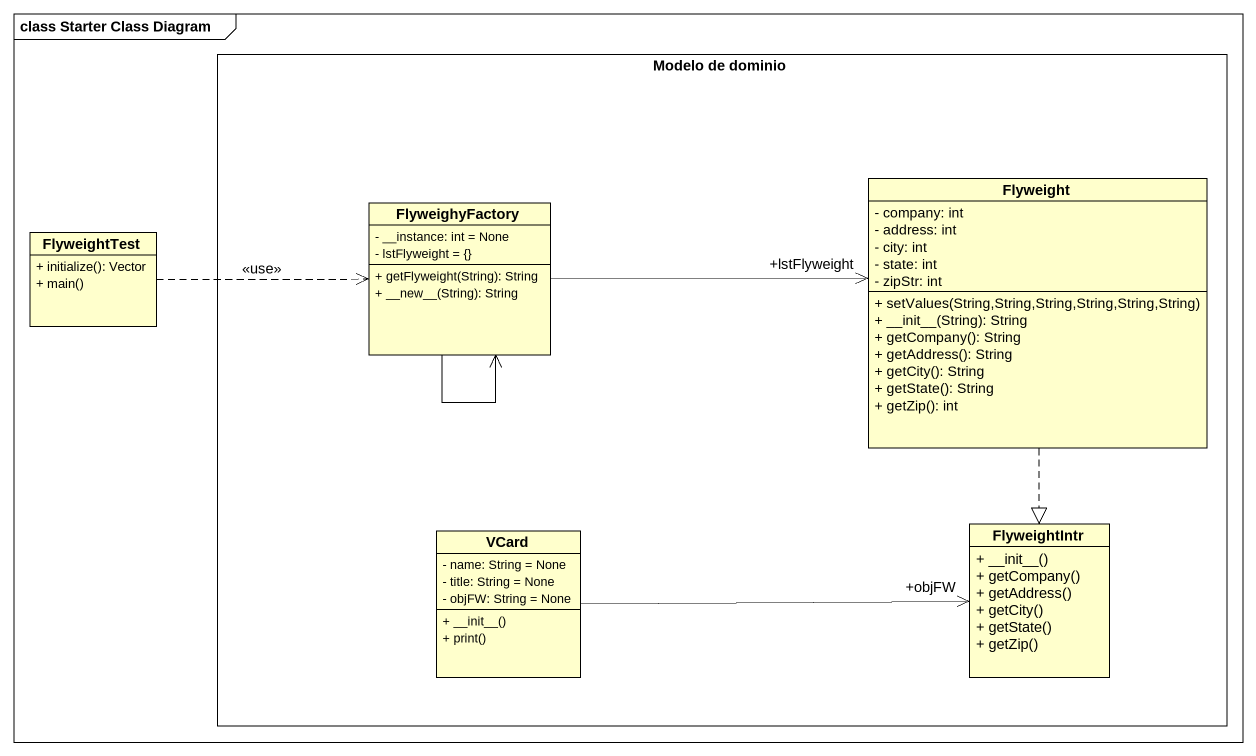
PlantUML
@startuml
mainframe class Starter Class Diagram
hide circle
hide empty members
skinparam classAttributeIconSize 0
rectangle "Modelo de dominio" as Modelo_de_dominio {
  class FlyweighyFactory {
    - __instance: int = None
    - lstFlyweight = {}
    + getFlyweight(String): String
    + ~__new~__(String): String
  }
  class Flyweight {
    - company: int
    - address: int
    - city: int
    - state: int
    - zipStr: int
    + setValues(String,String,String,String,String,String)
    + ~__init~__(String): String
    + getCompany(): String
    + getAddress(): String
    + getCity(): String
    + getState(): String
    + getZip(): int
  }
  class VCard {
    - name: String = None
    - title: String = None
    - objFW: String = None
    + ~__init~__()
    + print()
  }
  class FlyweightIntr {
    + ~__init~__()
    + getCompany()
    + getAddress()
    + getCity()
    + getState()
    + getZip()
  }
}
class FlyweightTest {
  + initialize(): Vector
  + main()
}
FlyweighyFactory --> FlyweighyFactory
FlyweighyFactory -right-> "+lstFlyweight" Flyweight
Flyweight ..|> FlyweightIntr
FlyweightTest .right.> FlyweighyFactory : <<use>>
VCard -right-> "+objFW" FlyweightIntr
@enduml
